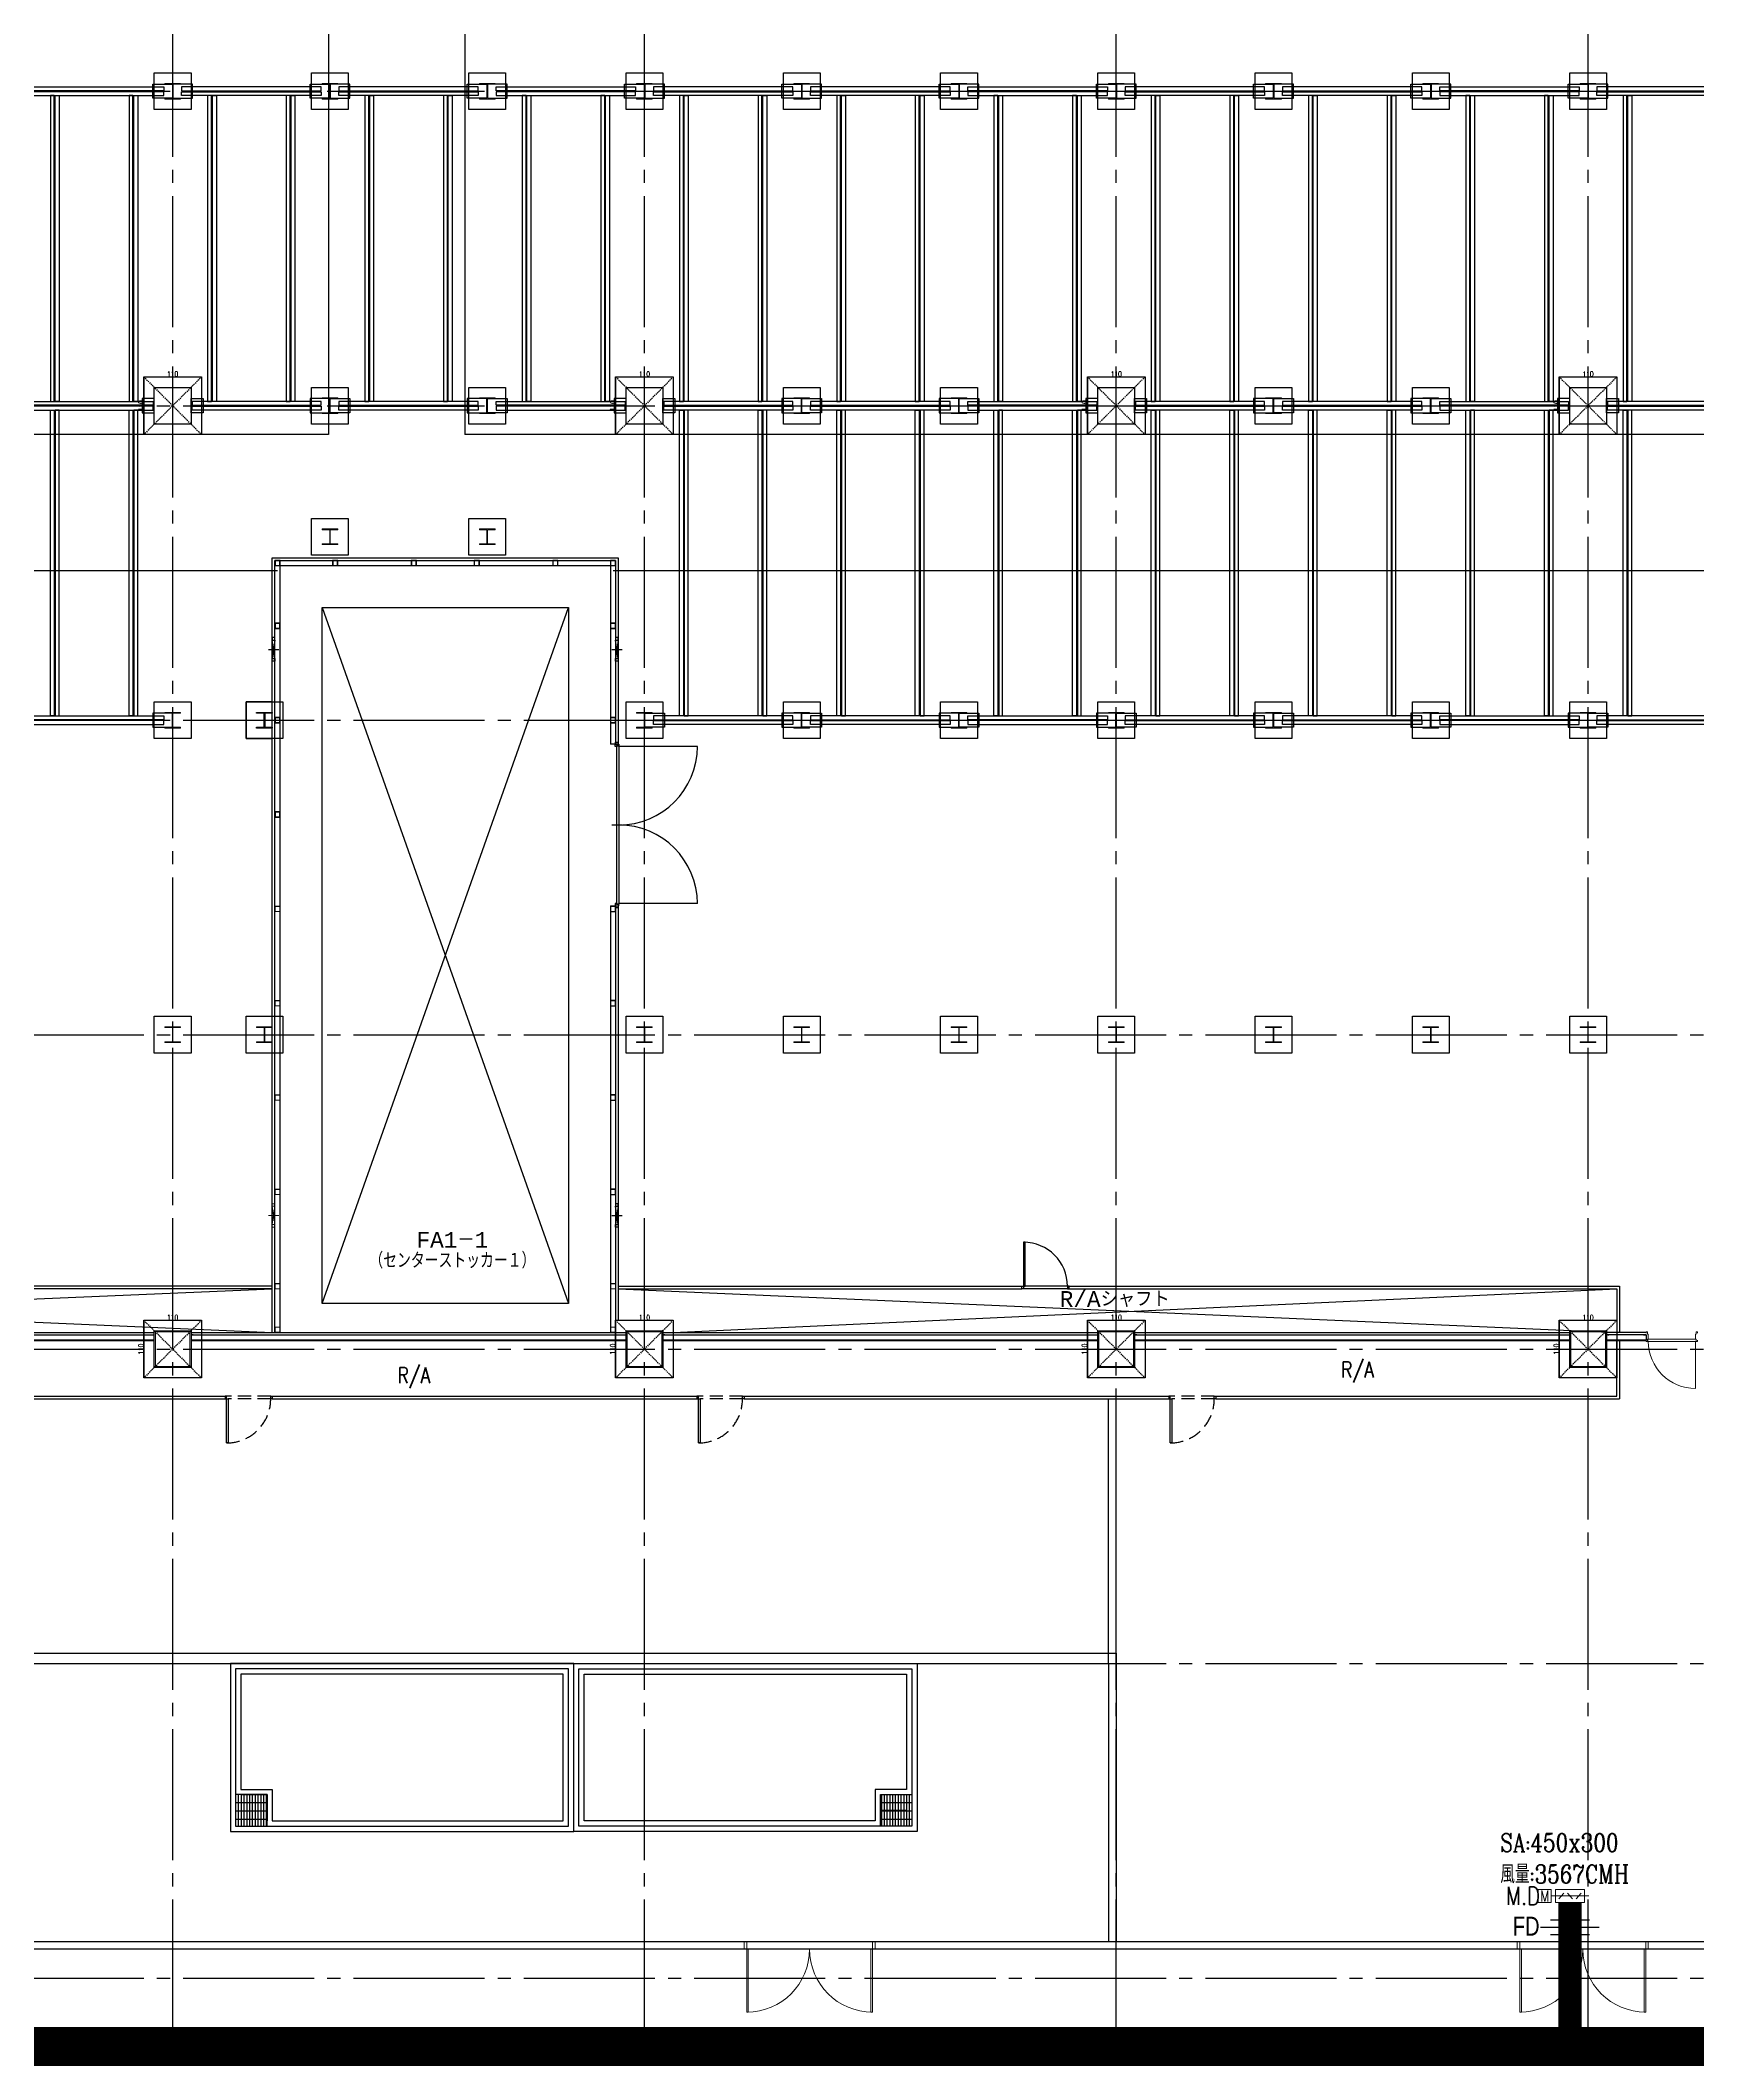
# Model space of a CAD drawing. Extents: x -18489 to 195597, y -1599 to 112111.
# Drawn here: x 13308 to 16469, y 13794 to 17647 of the extents above; entities that cross this region are included whole.
import ezdxf
from ezdxf.enums import TextEntityAlignment as Align

# ---------------------------------------------------------------- set-up
doc = ezdxf.new("R2010")
doc.units = 0
doc.header["$LTSCALE"] = 100
doc.linetypes.add('X-N-FAB-L10$0$COL-CEN-LIN', pattern=[3.25, 2.5, -0.25, 0.25, -0.25])
doc.linetypes.add('X-N-FAB-L10$0$HIDDEN', pattern=[0.375, 0.25, -0.125])
for name, color, linetype, lineweight in [('188K-SM-03-F10-MECH-EQ-Y2257103$0$0-AHU-SA', 5, 'Continuous', 0), ('188K-SM-03-F10-MECH-EQ-Y2257103$0$M-HVAC-CMDUCT', 7, 'Continuous', 0), ('X-N-FAB-L10$0$ARC', 8, 'Continuous', 0), ('X-N-FAB-L10$0$STEEL1', 8, 'Continuous', 0)]:
    doc.layers.add(name, color=color, linetype=linetype, lineweight=lineweight)
for name, color, linetype in [('188K-SM-03-F10-MECH-EQ-Y2257103$0$07.AC_2(風管)$0$AC_05_風管_TXT', 2, 'Continuous'), ('188K-SM-03-F10-MECH-EQ-Y2257103$0$07.AC_2(風管)$0$AC_05_風管_風路閥件', 7, 'Continuous'), ('188K-SM-03-F10-MECH-EQ-Y2257103$0$M-DETL-03', 3, 'Continuous'), ('188K-SM-03-F10-MECH-EQ-Y2257103$0$WALL-庫板牆', 6, 'Continuous'), ('X-N-FAB-L10$0$08', 8, 'Continuous'), ('X-N-FAB-L10$0$200K新增範圍', 8, 'Continuous'), ('X-N-FAB-L10$0$A-WALL-IN', 8, 'Continuous'), ('X-N-FAB-L10$0$BEAM', 8, 'Continuous'), ('X-N-FAB-L10$0$BLOCK', 8, 'Continuous'), ('X-N-FAB-L10$0$CCL', 8, 'X-N-FAB-L10$0$COL-CEN-LIN'), ('X-N-FAB-L10$0$COL', 8, 'Continuous'), ('X-N-FAB-L10$0$COL-S', 8, 'Continuous'), ('X-N-FAB-L10$0$DOOR', 8, 'Continuous'), ('X-N-FAB-L10$0$WALL-P', 8, 'Continuous')]:
    doc.layers.add(name, color=color, linetype=linetype)
doc.styles.add('188K-SM-03-F10-MECH-EQ-Y2257103$0$07.AC_2(風管)$0$CHINA2', font='c2.shx', dxfattribs={"width": 0.8, "bigfont": 'china2.shx'})
doc.styles.add('188K-SM-03-F10-MECH-EQ-Y2257103$0$AA-TXT', font='simplex.shx', dxfattribs={"bigfont": 'china.shx'})
doc.styles.add('188K-SM-03-F10-MECH-EQ-Y2257103$0$STDTEXT', font='complex.shx', dxfattribs={"bigfont": 'chineset.shx'})
doc.styles.add('X-N-FAB-L10$0$ATS', font='monotxt.shx', dxfattribs={"bigfont": 'BIGFONT.shx'})
doc.styles.add('X-N-FAB-L10$0$DIM', font='simplex.shx', dxfattribs={"width": 0.67, "bigfont": 'chineset.shx'})
doc.styles.add('X-N-FAB-L10$0$ROMS', font='ROMANS', dxfattribs={"bigfont": 'EXTFONT'})
doc.dimstyles.new('X-N-FAB-L10$0$JJP_005_defpoint', dxfattribs={"dimtxt": 20, "dimasz": 0.5, "dimexe": 0.5, "dimexo": 0.5, "dimgap": 0.5, "dimtad": 1, "dimdsep": 46, "dimtxsty": 'X-N-FAB-L10$0$DIM', "dimblk": 'X-N-FAB-L10$0$_None', "dimcen": 10, "dimclrd": 256, "dimclre": 256, "dimclrt": 256, "dimadec": 0, "dimazin": 0, "dimtfac": 1, "dimtix": 1, "dimtmove": 2, "dimatfit": 3, "dimldrblk": 'X-N-FAB-L10$0$_None', "dimfxl": 0.5, "dimtolj": 1, "dimtzin": 0, "dimarcsym": 0})
pattern_1 = [(270, (14944.5086, 2925), (5.333333, 6e-08), []), (7e-07, (14944.509, 2925), (-2e-07, 16), [])]

# ---------------------------------------------------------------- blocks, each defined once
blk = doc.blocks.new('188K-SM-03-F10-MECH-EQ-Y2257103$0$A$Cba7f5b46')
at = {"layer": '188K-SM-03-F10-MECH-EQ-Y2257103$0$M-HVAC-CMDUCT', "color": 3}
for p, q in [((-2.6, 0.05), (2.6, 0.05)), ((-2.6, 0.05), (-2.6, -0.85)), ((2, 0.95), (-2, 0.95)), ((-2, 0.95), (-2, -0.85)), ((-0.86, 0.45), (-1.54, -0.35)), ((0.34, -0.35), (-0.34, 0.45)), ((1.54, 0.45), (0.86, -0.35)), ((2, -0.85), (2, 0.95)), ((-2, -0.85), (2, -0.85))]:
    blk.add_line(p, q, dxfattribs=at)
blk.add_lwpolyline([(-4.4, 0.95), (-2.6, 0.95), (-2.6, -0.85), (-4.4, -0.85)], close=True, dxfattribs=at)
for points in [[(-1.2, 0.1, 1), (-1.2, 0, 1)], [(0, 0.1, 1), (0, 0, 1)], [(1.2, 0.1, 1), (1.2, 0, 1)]]:
    blk.add_lwpolyline(points, format="xyb", close=True, dxfattribs=at)
at = {"layer": '188K-SM-03-F10-MECH-EQ-Y2257103$0$M-HVAC-CMDUCT', "color": 3, "style": '188K-SM-03-F10-MECH-EQ-Y2257103$0$AA-TXT', "width": 0.8}
for s, height, p in [('M.D', 2.5, (-6.5, 0.05)), ('M', 1.5, (-3.5, 0.05))]:
    blk.add_text(s, height=height, dxfattribs=at).set_placement(p, align=Align.MIDDLE_CENTER)
blk = doc.blocks.new('188K-SM-03-F10-MECH-EQ-Y2257103$0$07.AC_2(風管)$0$AC_FD_防火風門')
at = {"color": 2}
for p, q in [((0, 75.4), (0, 18.9)), ((-18.9, 50.3), (-18.9, -50.3)), ((0, 18.9), (-18.9, 0)), ((18.9, 0), (0, 18.9)), ((18.9, 50.3), (18.9, -50.3)), ((-18.9, 0), (0, -18.9)), ((0, -18.9), (18.9, 0)), ((0, -18.9), (0, -75.4))]:
    blk.add_line(p, q, dxfattribs=at)
blk.add_solid([(0, 18.9), (-18.9, 0), (18.9, 0), (0, -18.9)], dxfattribs=at)
blk = doc.blocks.new('188K-SM-03-F10-MECH-EQ-Y2257103')
at = {"layer": '188K-SM-03-F10-MECH-EQ-Y2257103$0$0-AHU-SA'}
for points, const_width in [([(18342.7, 14999.2), (18342.7, 13716.7), (3328.2, 13716.7)], 280), ([(16225.5, 13706), (16225.5, 14094.3)], 45)]:
    blk.add_lwpolyline(points, dxfattribs=dict(at, const_width=const_width))
at = {"layer": '188K-SM-03-F10-MECH-EQ-Y2257103$0$07.AC_2(風管)$0$AC_05_風管_風路閥件', "xscale": 0.7426000859316879, "yscale": 0.7426000859316879, "zscale": 0.7426000859316879, "rotation": 90}
blk.add_blockref('188K-SM-03-F10-MECH-EQ-Y2257103$0$07.AC_2(風管)$0$AC_FD_防火風門', (16225.5, 14047.4), dxfattribs=at)
at = {"layer": '188K-SM-03-F10-MECH-EQ-Y2257103$0$WALL-庫板牆', "xscale": 13.75, "yscale": 13.75, "zscale": 13.75}
blk.add_blockref('188K-SM-03-F10-MECH-EQ-Y2257103$0$A$Cba7f5b46', (16225.5, 14106), dxfattribs=at)
at = {"layer": '188K-SM-03-F10-MECH-EQ-Y2257103$0$07.AC_2(風管)$0$AC_05_風管_TXT', "style": '188K-SM-03-F10-MECH-EQ-Y2257103$0$07.AC_2(風管)$0$CHINA2', "width": 0.8}
blk.add_text('FD', height=36, dxfattribs=at).set_placement((16116.2, 14049.1, 0), align=Align.MIDDLE_LEFT)
at = {"layer": '188K-SM-03-F10-MECH-EQ-Y2257103$0$M-DETL-03', "color": 1, "style": '188K-SM-03-F10-MECH-EQ-Y2257103$0$STDTEXT', "width": 0.8}
for s, p in [('SA:450x300', (16092.5, 14190.9)), ('風量:3567CMH', (16092.5, 14130.9))]:
    blk.add_text(s, height=35, dxfattribs=at).set_placement(p)
blk = doc.blocks.new('*D2397')
at = {"layer": 'DefPoints', "lineweight": -2, "transparency": 16777216}
blk.add_line((0, 0), (110, 0), dxfattribs=at)
at = {"layer": 'DefPoints', "color": 0, "transparency": 16777216}
for p in [(0, 0), (110, 0), (110, 0)]:
    blk.add_point(p, dxfattribs=at)
at = {"layer": 'DefPoints', "transparency": 16777216, "insert": (55, 5.5), "char_height": 10, "attachment_point": 5, "style": 'X-N-FAB-L10$0$DIM'}
blk.add_mtext('\\A1;110', dxfattribs=at)
blk = doc.blocks.new('X-N-FAB-L10$0$_None')
blk = doc.blocks.new('*D2398')
at = {"layer": 'DefPoints', "lineweight": -2, "transparency": 16777216}
blk.add_line((0, 0), (0, -110), dxfattribs=at)
at = {"layer": 'DefPoints', "color": 0, "transparency": 16777216}
for p in [(0, 0), (0, -110), (0, -110)]:
    blk.add_point(p, dxfattribs=at)
at = {"layer": 'DefPoints', "transparency": 16777216, "insert": (-5.5, -55), "char_height": 10, "attachment_point": 5, "rotation": 90, "style": 'X-N-FAB-L10$0$DIM'}
blk.add_mtext('\\A1;110', dxfattribs=at)
blk = doc.blocks.new('X-N-FAB-L10$0$A$C08dda4ec')
at = {"layer": 'X-N-FAB-L10$0$COL'}
blk.add_lwpolyline([(0, 70), (70, 70), (70, 0), (0, 0)], close=True, dxfattribs=at)
at = {"layer": 'X-N-FAB-L10$0$STEEL1'}
blk.add_lwpolyline([(20, 50), (50, 50), (50, 48.5), (35.5, 48.5), (35.5, 21.5), (50, 21.5), (50, 20), (20, 20), (20, 21.5), (34.5, 21.5), (34.5, 48.5), (20, 48.5)], close=True, dxfattribs=at)
blk = doc.blocks.new('X-N-FAB-L10$0$A$Cf42b12f3')
at = {"layer": 'X-N-FAB-L10$0$DOOR', "lineweight": 0}
for p, q in [((0, 120), (0, 135)), ((0, 135), (5, 135)), ((5, 120), (0, 120)), ((5, 135), (5, 120)), ((5, 0), (5, 120)), ((5, 120), (8, 120)), ((8, 120), (8, 0)), ((242, 120), (242, 0)), ((245, 120), (242, 120)), ((250, 135), (245, 135)), ((245, 135), (245, 120)), ((245, 0), (245, 120)), ((245, 120), (250, 120)), ((250, 120), (250, 135)), ((8, 0), (5, 0)), ((242, 0), (245, 0))]:
    blk.add_line(p, q, dxfattribs=at)
for centre, start, end in [((5, 120), 270, 0), ((245, 120), 180, 270)]:
    blk.add_arc(centre, 120, start, end, dxfattribs=at)
blk = doc.blocks.new('X-N-FAB-L10$0$A$C969652c4')
at = {"layer": 'X-N-FAB-L10$0$08'}
h = blk.add_hatch(dxfattribs=at)
h.set_pattern_fill('SBBRICKS', color=256, scale=2, angle=270)
h.set_pattern_definition(pattern_1)
h.paths.add_polyline_path([(11775, 2925), (11775, 2865), (11835, 2865), (11835, 2925)])
h = blk.add_hatch(dxfattribs=at)
h.set_pattern_fill('SBBRICKS', color=256, scale=2, angle=270)
h.set_pattern_definition(pattern_1)
h.paths.add_polyline_path([(13065, 2925), (13065, 2865), (13005, 2865), (13005, 2925)])
for p, q in [((11785, 2925), (11835, 2925)), ((11835, 2925), (11835, 2875)), ((13055, 2895), (13005, 2895))]:
    blk.add_line(p, q, dxfattribs=at)
for points in [[(12420, 2855), (12420, 3175), (11765, 3175), (11765, 2855)], [(12420, 2855), (12420, 3175), (11765, 3175), (11765, 2855)], [(12410, 2865), (12410, 3165), (11775, 3165), (11775, 2865)], [(12410, 2865), (12410, 3165), (11775, 3165), (11775, 2865)], [(12420, 2855), (12420, 3175), (13075, 3175), (13075, 2855)], [(12420, 2855), (12420, 3175), (13075, 3175), (13075, 2855)], [(12430, 2865), (12430, 3165), (13065, 3165), (13065, 2865)], [(12430, 2865), (12430, 3165), (13065, 3165), (13065, 2865)], [(11775, 2925), (11775, 2865), (11835, 2865), (11835, 2925)], [(13065, 2925), (13065, 2865), (13005, 2865), (13005, 2925)]]:
    blk.add_lwpolyline(points, close=True, dxfattribs=at)
for points in [[(11785, 2935), (11845, 2935), (11845, 2875), (12400, 2875), (12400, 3155), (11785, 3155), (11785, 2935)], [(13055, 2935), (12995, 2935), (12995, 2875), (12440, 2875), (12440, 3155), (13055, 3155), (13055, 2935)]]:
    blk.add_lwpolyline(points, dxfattribs=at)
at = {"layer": 'X-N-FAB-L10$0$A-WALL-IN'}
for points in [[(13440, 3175), (13440, 3680)], [(13455, 3175), (13455, 3680)], [(15585, 3355), (15585, 2630), (7155, 2630)], [(7155, 2645), (15570, 2645), (15570, 3355)], [(7155, 3195), (13455, 3195), (13455, 2645)], [(7155, 3175), (13440, 3175), (13440, 2645)]]:
    blk.add_lwpolyline(points, dxfattribs=at)
at = {"layer": 'X-N-FAB-L10$0$200K新增範圍'}
for p in [(12745, 2510.1), (14220, 2510)]:
    blk.add_blockref('X-N-FAB-L10$0$A$Cf42b12f3', p, dxfattribs=at)
blk = doc.blocks.new('X-N-FAB-L10$0$A$C377d6a83')
at = {"layer": 'X-N-FAB-L10$0$DOOR', "linetype": 'Continuous'}
for points in [[(87, 5), (84, 5), (84, 88.9), (87, 88.9)], [(0, 5), (3, 5), (3, 0), (0, 0)], [(87, 0), (90, 0), (90, 5), (87, 5)]]:
    blk.add_lwpolyline(points, close=True, dxfattribs=at)
at = {"layer": 'X-N-FAB-L10$0$DOOR', "linetype": 'X-N-FAB-L10$0$HIDDEN'}
for points in [[(3, 5), (84, 5)], [(3, 0), (87, 0)]]:
    blk.add_lwpolyline(points, dxfattribs=at)
blk.add_arc((87, 5), 84, 90, 180, dxfattribs=at)
blk = doc.blocks.new('X-N-FAB-L10$0$A$C4634a148')
at = {"layer": 'X-N-FAB-L10$0$08'}
for points in [[(11116.5, 5421.8), (11382.5, 5421.8), (11382.5, 5414.3), (11116.5, 5414.3)], [(11116.5, 5405.2), (11382.5, 5405.2), (11382.5, 5412.7), (11116.5, 5412.7)], [(11166.2, 5405.2), (11166.2, 4821.8), (11173.7, 4821.8), (11173.7, 5405.2)], [(11182.8, 5405.2), (11182.8, 4821.8), (11175.3, 4821.8), (11175.3, 5405.2)], [(11316.2, 5405.2), (11316.2, 4821.8), (11323.7, 4821.8), (11323.7, 5405.2)], [(11332.8, 5405.2), (11332.8, 4821.8), (11325.3, 4821.8), (11325.3, 5405.2)], [(11399, 5400), (11361.5, 5400), (11361.5, 5427), (11399, 5427)], [(11400, 5400), (11437.5, 5400), (11437.5, 5427), (11400, 5427)], [(11682.5, 5421.8), (11416.5, 5421.8), (11416.5, 5414.3), (11682.5, 5414.3)], [(11682.5, 5405.2), (11416.5, 5405.2), (11416.5, 5412.7), (11682.5, 5412.7)], [(11466.2, 5405.2), (11466.2, 4821.8), (11473.7, 4821.8), (11473.7, 5405.2)], [(11482.8, 5405.2), (11482.8, 4821.8), (11475.3, 4821.8), (11475.3, 5405.2)], [(11616.2, 5405.2), (11616.2, 4821.8), (11623.7, 4821.8), (11623.7, 5405.2)], [(11632.8, 5405.2), (11632.8, 4821.8), (11625.3, 4821.8), (11625.3, 5405.2)], [(11699, 5400), (11661.5, 5400), (11661.5, 5427), (11699, 5427)], [(11700, 5400), (11737.5, 5400), (11737.5, 5427), (11700, 5427)], [(11982.5, 5421.8), (11716.5, 5421.8), (11716.5, 5414.3), (11982.5, 5414.3)], [(11982.5, 5405.2), (11716.5, 5405.2), (11716.5, 5412.7), (11982.5, 5412.7)], [(11766.2, 5405.2), (11766.2, 4821.8), (11773.7, 4821.8), (11773.7, 5405.2)], [(11782.8, 5405.2), (11782.8, 4821.8), (11775.3, 4821.8), (11775.3, 5405.2)], [(11916.2, 5405.2), (11916.2, 4821.8), (11923.7, 4821.8), (11923.7, 5405.2)], [(11932.8, 5405.2), (11932.8, 4821.8), (11925.3, 4821.8), (11925.3, 5405.2)], [(11999, 5400), (11961.5, 5400), (11961.5, 5427), (11999, 5427)], [(12000, 5400), (12037.5, 5400), (12037.5, 5427), (12000, 5427)], [(12016.5, 5421.8), (12282.5, 5421.8), (12282.5, 5414.3), (12016.5, 5414.3)], [(12016.5, 5405.2), (12282.5, 5405.2), (12282.5, 5412.7), (12016.5, 5412.7)], [(12066.2, 5405.2), (12066.2, 4821.8), (12073.7, 4821.8), (12073.7, 5405.2)], [(12082.8, 5405.2), (12082.8, 4821.8), (12075.3, 4821.8), (12075.3, 5405.2)], [(12216.2, 5405.2), (12216.2, 4821.8), (12223.7, 4821.8), (12223.7, 5405.2)], [(12232.8, 5405.2), (12232.8, 4821.8), (12225.3, 4821.8), (12225.3, 5405.2)], [(12299, 5400), (12261.5, 5400), (12261.5, 5427), (12299, 5427)], [(12300, 5400), (12337.5, 5400), (12337.5, 5427), (12300, 5427)], [(12582.5, 5421.8), (12316.5, 5421.8), (12316.5, 5414.3), (12582.5, 5414.3)], [(12582.5, 5405.2), (12316.5, 5405.2), (12316.5, 5412.7), (12582.5, 5412.7)], [(12366.2, 5405.2), (12366.2, 4821.8), (12373.7, 4821.8), (12373.7, 5405.2)], [(12382.8, 5405.2), (12382.8, 4821.8), (12375.3, 4821.8), (12375.3, 5405.2)], [(12516.2, 5405.2), (12516.2, 4821.8), (12523.7, 4821.8), (12523.7, 5405.2)], [(12532.8, 5405.2), (12532.8, 4821.8), (12525.3, 4821.8), (12525.3, 5405.2)], [(12599, 5400), (12561.5, 5400), (12561.5, 5427), (12599, 5427)], [(12600, 5400), (12637.5, 5400), (12637.5, 5427), (12600, 5427)], [(12882.5, 5421.8), (12616.5, 5421.8), (12616.5, 5414.3), (12882.5, 5414.3)], [(12882.5, 5405.2), (12616.5, 5405.2), (12616.5, 5412.7), (12882.5, 5412.7)], [(12666.2, 5405.2), (12666.2, 4821.8), (12673.7, 4821.8), (12673.7, 5405.2)], [(12682.8, 5405.2), (12682.8, 4821.8), (12675.3, 4821.8), (12675.3, 5405.2)], [(12816.2, 5405.2), (12816.2, 4821.8), (12823.7, 4821.8), (12823.7, 5405.2)], [(12832.8, 5405.2), (12832.8, 4821.8), (12825.3, 4821.8), (12825.3, 5405.2)], [(12899, 5400), (12861.5, 5400), (12861.5, 5427), (12899, 5427)], [(12900, 5400), (12937.5, 5400), (12937.5, 5427), (12900, 5427)], [(12916.5, 5421.8), (13182.5, 5421.8), (13182.5, 5414.3), (12916.5, 5414.3)], [(12916.5, 5405.2), (13182.5, 5405.2), (13182.5, 5412.7), (12916.5, 5412.7)], [(12966.2, 5405.2), (12966.2, 4821.8), (12973.7, 4821.8), (12973.7, 5405.2)], [(12982.8, 5405.2), (12982.8, 4821.8), (12975.3, 4821.8), (12975.3, 5405.2)], [(13116.2, 5405.2), (13116.2, 4821.8), (13123.7, 4821.8), (13123.7, 5405.2)], [(13132.8, 5405.2), (13132.8, 4821.8), (13125.3, 4821.8), (13125.3, 5405.2)], [(13199, 5400), (13161.5, 5400), (13161.5, 5427), (13199, 5427)], [(13200, 5400), (13237.5, 5400), (13237.5, 5427), (13200, 5427)], [(13482.5, 5421.8), (13216.5, 5421.8), (13216.5, 5414.3), (13482.5, 5414.3)], [(13482.5, 5405.2), (13216.5, 5405.2), (13216.5, 5412.7), (13482.5, 5412.7)], [(13266.2, 5405.2), (13266.2, 4821.8), (13273.7, 4821.8), (13273.7, 5405.2)], [(13282.8, 5405.2), (13282.8, 4821.8), (13275.3, 4821.8), (13275.3, 5405.2)], [(13416.2, 5405.2), (13416.2, 4821.8), (13423.7, 4821.8), (13423.7, 5405.2)], [(13432.8, 5405.2), (13432.8, 4821.8), (13425.3, 4821.8), (13425.3, 5405.2)], [(13499, 5400), (13461.5, 5400), (13461.5, 5427), (13499, 5427)], [(13500, 5400), (13537.5, 5400), (13537.5, 5427), (13500, 5427)], [(13782.5, 5421.8), (13516.5, 5421.8), (13516.5, 5414.3), (13782.5, 5414.3)], [(13782.5, 5405.2), (13516.5, 5405.2), (13516.5, 5412.7), (13782.5, 5412.7)], [(13566.2, 5405.2), (13566.2, 4821.8), (13573.7, 4821.8), (13573.7, 5405.2)], [(13582.8, 5405.2), (13582.8, 4821.8), (13575.3, 4821.8), (13575.3, 5405.2)], [(13716.2, 5405.2), (13716.2, 4821.8), (13723.7, 4821.8), (13723.7, 5405.2)], [(13732.8, 5405.2), (13732.8, 4821.8), (13725.3, 4821.8), (13725.3, 5405.2)], [(13799, 5400), (13761.5, 5400), (13761.5, 5427), (13799, 5427)], [(13800, 5400), (13837.5, 5400), (13837.5, 5427), (13800, 5427)], [(13816.5, 5421.8), (14082.5, 5421.8), (14082.5, 5414.3), (13816.5, 5414.3)], [(13816.5, 5405.2), (14082.5, 5405.2), (14082.5, 5412.7), (13816.5, 5412.7)], [(13866.2, 5405.2), (13866.2, 4821.8), (13873.7, 4821.8), (13873.7, 5405.2)], [(13882.8, 5405.2), (13882.8, 4821.8), (13875.3, 4821.8), (13875.3, 5405.2)], [(14016.2, 5405.2), (14016.2, 4821.8), (14023.7, 4821.8), (14023.7, 5405.2)], [(14032.8, 5405.2), (14032.8, 4821.8), (14025.3, 4821.8), (14025.3, 5405.2)], [(14099, 5400), (14061.5, 5400), (14061.5, 5427), (14099, 5427)], [(14100, 5400), (14137.5, 5400), (14137.5, 5427), (14100, 5427)], [(14382.5, 5421.8), (14116.5, 5421.8), (14116.5, 5414.3), (14382.5, 5414.3)], [(14382.5, 5405.2), (14116.5, 5405.2), (14116.5, 5412.7), (14382.5, 5412.7)], [(14166.2, 5405.2), (14166.2, 4821.8), (14173.7, 4821.8), (14173.7, 5405.2)], [(14182.8, 5405.2), (14182.8, 4821.8), (14175.3, 4821.8), (14175.3, 5405.2)], [(11116.5, 4821.8), (11362.5, 4821.8), (11362.5, 4814.3), (11116.5, 4814.3)], [(11364.5, 4827), (11341.5, 4827), (11341.5, 4800), (11364.5, 4800)], [(11434.5, 4827), (11457.5, 4827), (11457.5, 4800), (11434.5, 4800)], [(11682.5, 4821.8), (11436.5, 4821.8), (11436.5, 4814.3), (11682.5, 4814.3)], [(11699, 4827), (11661.5, 4827), (11661.5, 4800), (11699, 4800)], [(11700, 4827), (11737.5, 4827), (11737.5, 4800), (11700, 4800)], [(11982.5, 4821.8), (11716.5, 4821.8), (11716.5, 4814.3), (11982.5, 4814.3)], [(11999, 4827), (11961.5, 4827), (11961.5, 4800), (11999, 4800)], [(12000, 4827), (12037.5, 4827), (12037.5, 4800), (12000, 4800)], [(12016.5, 4821.8), (12262.5, 4821.8), (12262.5, 4814.3), (12016.5, 4814.3)], [(12264.5, 4827), (12241.5, 4827), (12241.5, 4800), (12264.5, 4800)], [(12334.5, 4827), (12357.5, 4827), (12357.5, 4800), (12334.5, 4800)], [(12582.5, 4821.8), (12336.5, 4821.8), (12336.5, 4814.3), (12582.5, 4814.3)], [(12599, 4827), (12561.5, 4827), (12561.5, 4800), (12599, 4800)], [(12600, 4827), (12637.5, 4827), (12637.5, 4800), (12600, 4800)], [(12882.5, 4821.8), (12616.5, 4821.8), (12616.5, 4814.3), (12882.5, 4814.3)], [(12899, 4827), (12861.5, 4827), (12861.5, 4800), (12899, 4800)], [(12900, 4827), (12937.5, 4827), (12937.5, 4800), (12900, 4800)], [(12916.5, 4821.8), (13162.5, 4821.8), (13162.5, 4814.3), (12916.5, 4814.3)], [(13164.5, 4827), (13141.5, 4827), (13141.5, 4800), (13164.5, 4800)], [(13234.5, 4827), (13257.5, 4827), (13257.5, 4800), (13234.5, 4800)], [(13482.5, 4821.8), (13236.5, 4821.8), (13236.5, 4814.3), (13482.5, 4814.3)], [(13499, 4827), (13461.5, 4827), (13461.5, 4800), (13499, 4800)], [(13500, 4827), (13537.5, 4827), (13537.5, 4800), (13500, 4800)], [(13782.5, 4821.8), (13516.5, 4821.8), (13516.5, 4814.3), (13782.5, 4814.3)], [(13799, 4827), (13761.5, 4827), (13761.5, 4800), (13799, 4800)], [(13800, 4827), (13837.5, 4827), (13837.5, 4800), (13800, 4800)], [(13816.5, 4821.8), (14062.5, 4821.8), (14062.5, 4814.3), (13816.5, 4814.3)], [(14064.5, 4827), (14041.5, 4827), (14041.5, 4800), (14064.5, 4800)], [(14134.5, 4827), (14157.5, 4827), (14157.5, 4800), (14134.5, 4800)], [(14382.5, 4821.8), (14136.5, 4821.8), (14136.5, 4814.3), (14382.5, 4814.3)], [(11116.5, 4805.2), (11362.5, 4805.2), (11362.5, 4812.7), (11116.5, 4812.7)], [(11166.2, 4221.8), (11166.2, 4805.2), (11173.7, 4805.2), (11173.7, 4221.8)], [(11182.8, 4221.8), (11182.8, 4805.2), (11175.3, 4805.2), (11175.3, 4221.8)], [(11316.2, 4221.8), (11316.2, 4805.2), (11323.7, 4805.2), (11323.7, 4221.8)], [(11332.8, 4221.8), (11332.8, 4805.2), (11325.3, 4805.2), (11325.3, 4221.8)], [(11682.5, 4805.2), (11436.5, 4805.2), (11436.5, 4812.7), (11682.5, 4812.7)], [(11982.5, 4805.2), (11716.5, 4805.2), (11716.5, 4812.7), (11982.5, 4812.7)], [(12016.5, 4805.2), (12262.5, 4805.2), (12262.5, 4812.7), (12016.5, 4812.7)], [(12582.5, 4805.2), (12336.5, 4805.2), (12336.5, 4812.7), (12582.5, 4812.7)], [(12366.2, 4221.8), (12366.2, 4805.2), (12373.7, 4805.2), (12373.7, 4221.8)], [(12382.8, 4221.8), (12382.8, 4805.2), (12375.3, 4805.2), (12375.3, 4221.8)], [(12516.2, 4221.8), (12516.2, 4805.2), (12523.7, 4805.2), (12523.7, 4221.8)], [(12532.8, 4221.8), (12532.8, 4805.2), (12525.3, 4805.2), (12525.3, 4221.8)], [(12882.5, 4805.2), (12616.5, 4805.2), (12616.5, 4812.7), (12882.5, 4812.7)], [(12666.2, 4221.8), (12666.2, 4805.2), (12673.7, 4805.2), (12673.7, 4221.8)], [(12682.8, 4221.8), (12682.8, 4805.2), (12675.3, 4805.2), (12675.3, 4221.8)], [(12816.2, 4221.8), (12816.2, 4805.2), (12823.7, 4805.2), (12823.7, 4221.8)], [(12832.8, 4221.8), (12832.8, 4805.2), (12825.3, 4805.2), (12825.3, 4221.8)], [(12916.5, 4805.2), (13162.5, 4805.2), (13162.5, 4812.7), (12916.5, 4812.7)], [(12966.2, 4221.8), (12966.2, 4805.2), (12973.7, 4805.2), (12973.7, 4221.8)], [(12982.8, 4221.8), (12982.8, 4805.2), (12975.3, 4805.2), (12975.3, 4221.8)], [(13116.2, 4221.8), (13116.2, 4805.2), (13123.7, 4805.2), (13123.7, 4221.8)], [(13132.8, 4221.8), (13132.8, 4805.2), (13125.3, 4805.2), (13125.3, 4221.8)], [(13482.5, 4805.2), (13236.5, 4805.2), (13236.5, 4812.7), (13482.5, 4812.7)], [(13266.2, 4221.8), (13266.2, 4805.2), (13273.7, 4805.2), (13273.7, 4221.8)], [(13282.8, 4221.8), (13282.8, 4805.2), (13275.3, 4805.2), (13275.3, 4221.8)], [(13416.2, 4221.8), (13416.2, 4805.2), (13423.7, 4805.2), (13423.7, 4221.8)], [(13432.8, 4221.8), (13432.8, 4805.2), (13425.3, 4805.2), (13425.3, 4221.8)], [(13782.5, 4805.2), (13516.5, 4805.2), (13516.5, 4812.7), (13782.5, 4812.7)], [(13566.2, 4221.8), (13566.2, 4805.2), (13573.7, 4805.2), (13573.7, 4221.8)], [(13582.8, 4221.8), (13582.8, 4805.2), (13575.3, 4805.2), (13575.3, 4221.8)], [(13716.2, 4221.8), (13716.2, 4805.2), (13723.7, 4805.2), (13723.7, 4221.8)], [(13732.8, 4221.8), (13732.8, 4805.2), (13725.3, 4805.2), (13725.3, 4221.8)], [(13816.5, 4805.2), (14062.5, 4805.2), (14062.5, 4812.7), (13816.5, 4812.7)], [(13866.2, 4221.8), (13866.2, 4805.2), (13873.7, 4805.2), (13873.7, 4221.8)], [(13882.8, 4221.8), (13882.8, 4805.2), (13875.3, 4805.2), (13875.3, 4221.8)], [(14016.2, 4221.8), (14016.2, 4805.2), (14023.7, 4805.2), (14023.7, 4221.8)], [(14032.8, 4221.8), (14032.8, 4805.2), (14025.3, 4805.2), (14025.3, 4221.8)], [(14382.5, 4805.2), (14136.5, 4805.2), (14136.5, 4812.7), (14382.5, 4812.7)], [(14166.2, 4221.8), (14166.2, 4805.2), (14173.7, 4805.2), (14173.7, 4221.8)], [(14182.8, 4221.8), (14182.8, 4805.2), (14175.3, 4805.2), (14175.3, 4221.8)], [(11116.5, 4221.8), (11382.5, 4221.8), (11382.5, 4214.3), (11116.5, 4214.3)], [(11116.5, 4205.2), (11382.5, 4205.2), (11382.5, 4212.7), (11116.5, 4212.7)], [(11399, 4227), (11361.5, 4227), (11361.5, 4200), (11399, 4200)], [(12300, 4227), (12337.5, 4227), (12337.5, 4200), (12300, 4200)], [(12582.5, 4221.8), (12316.5, 4221.8), (12316.5, 4214.3), (12582.5, 4214.3)], [(12582.5, 4205.2), (12316.5, 4205.2), (12316.5, 4212.7), (12582.5, 4212.7)], [(12599, 4227), (12561.5, 4227), (12561.5, 4200), (12599, 4200)], [(12600, 4227), (12637.5, 4227), (12637.5, 4200), (12600, 4200)], [(12882.5, 4221.8), (12616.5, 4221.8), (12616.5, 4214.3), (12882.5, 4214.3)], [(12882.5, 4205.2), (12616.5, 4205.2), (12616.5, 4212.7), (12882.5, 4212.7)], [(12899, 4227), (12861.5, 4227), (12861.5, 4200), (12899, 4200)], [(12900, 4227), (12937.5, 4227), (12937.5, 4200), (12900, 4200)], [(12916.5, 4221.8), (13182.5, 4221.8), (13182.5, 4214.3), (12916.5, 4214.3)], [(12916.5, 4205.2), (13182.5, 4205.2), (13182.5, 4212.7), (12916.5, 4212.7)], [(13199, 4227), (13161.5, 4227), (13161.5, 4200), (13199, 4200)], [(13200, 4227), (13237.5, 4227), (13237.5, 4200), (13200, 4200)], [(13482.5, 4221.8), (13216.5, 4221.8), (13216.5, 4214.3), (13482.5, 4214.3)], [(13482.5, 4205.2), (13216.5, 4205.2), (13216.5, 4212.7), (13482.5, 4212.7)], [(13499, 4227), (13461.5, 4227), (13461.5, 4200), (13499, 4200)], [(13500, 4227), (13537.5, 4227), (13537.5, 4200), (13500, 4200)], [(13782.5, 4221.8), (13516.5, 4221.8), (13516.5, 4214.3), (13782.5, 4214.3)], [(13782.5, 4205.2), (13516.5, 4205.2), (13516.5, 4212.7), (13782.5, 4212.7)], [(13799, 4227), (13761.5, 4227), (13761.5, 4200), (13799, 4200)], [(13800, 4227), (13837.5, 4227), (13837.5, 4200), (13800, 4200)], [(13816.5, 4221.8), (14082.5, 4221.8), (14082.5, 4214.3), (13816.5, 4214.3)], [(13816.5, 4205.2), (14082.5, 4205.2), (14082.5, 4212.7), (13816.5, 4212.7)], [(14099, 4227), (14061.5, 4227), (14061.5, 4200), (14099, 4200)], [(14100, 4227), (14137.5, 4227), (14137.5, 4200), (14100, 4200)], [(14382.5, 4221.8), (14116.5, 4221.8), (14116.5, 4214.3), (14382.5, 4214.3)], [(14382.5, 4205.2), (14116.5, 4205.2), (14116.5, 4212.7), (14382.5, 4212.7)]]:
    blk.add_lwpolyline(points, close=True, dxfattribs=at)
blk = doc.blocks.new('*U2396')
at = {"layer": 'DefPoints', "linetype": 'X-N-FAB-L10$0$HIDDEN', "ltscale": 0.1}
for p, q in [((110, 0), (0, -110)), ((0, 0), (110, -110))]:
    blk.add_line(p, q, dxfattribs=at)
at = {"layer": 'X-N-FAB-L10$0$COL', "ltscale": 0.1}
blk.add_lwpolyline([(0, 0), (110, 0), (110, -110), (0, -110)], close=True, dxfattribs=at)
at = {"layer": 'DefPoints'}
dim = blk.add_linear_dim(base=(0, -110), p1=(0, 0), p2=(0, -110), angle=90, dimstyle='X-N-FAB-L10$0$JJP_005_defpoint', override={"dimtxt": 10}, dxfattribs=at)
dim.commit()
dim.dimension.update_dxf_attribs({"geometry": '*D2398', "text_midpoint": (-5.5, -55)})
dim = blk.add_linear_dim(base=(110, 0), p1=(0, 0), p2=(110, 0), dimstyle='X-N-FAB-L10$0$JJP_005_defpoint', override={"dimtxt": 10}, dxfattribs=at)
dim.commit()
dim.dimension.update_dxf_attribs({"geometry": '*D2397', "text_midpoint": (55, 5.5)})
blk = doc.blocks.new('X-N-FAB-L10$0$A$C467ba2ca')
at = {"layer": 'X-N-FAB-L10$0$CCL'}
for p, q in [((-13450, 0), (-13450, 9160)), ((-12550, 0), (-12550, 9160)), ((-11650, 0), (-11650, 9160)), ((-10750, 0), (-10750, 9160)), ((-27730, 6950), (360, 6950)), ((-27730, 6350), (360, 6350)), ((-27730, 5750), (360, 5750)), ((-27730, 5150), (360, 5150)), ((-27730, 4550), (360, 4550)), ((-27730, 3950), (360, 3950)), ((-27730, 3350), (360, 3350))]:
    blk.add_line(p, q, dxfattribs=at)
at = {"layer": 'X-N-FAB-L10$0$COL-S'}
for points in [[(-13485, 6385), (-13415, 6385), (-13415, 6315), (-13485, 6315)], [(-12585, 6385), (-12515, 6385), (-12515, 6315), (-12585, 6315)], [(-11685, 6385), (-11615, 6385), (-11615, 6315), (-11685, 6315)], [(-10785, 6385), (-10715, 6385), (-10715, 6315), (-10785, 6315)], [(-13485, 4585), (-13415, 4585), (-13415, 4515), (-13485, 4515)], [(-12585, 4585), (-12515, 4585), (-12515, 4515), (-12585, 4515)], [(-11685, 4585), (-11615, 4585), (-11615, 4515), (-11685, 4515)], [(-10785, 4585), (-10715, 4585), (-10715, 4515), (-10785, 4515)]]:
    blk.add_lwpolyline(points, close=True, dxfattribs=at)
at = {"layer": 'X-N-FAB-L10$0$BEAM'}
for p in [(-13505, 6405), (-12605, 6405), (-11705, 6405), (-10805, 6405), (-13505, 4605), (-12605, 4605), (-11705, 4605), (-10805, 4605)]:
    blk.add_blockref('*U2396', p, dxfattribs=at)
at = {"layer": 'X-N-FAB-L10$0$COL'}
for p in [(-13485, 6915), (-13185, 6915), (-12885, 6915), (-12585, 6915), (-12285, 6915), (-11985, 6915), (-11685, 6915), (-11385, 6915), (-11085, 6915), (-10785, 6915), (-13185, 6315), (-12885, 6315), (-12285, 6315), (-11985, 6315), (-11385, 6315), (-11085, 6315), (-13185, 6065), (-12885, 6065), (-13485, 5715), (-13310, 5715), (-12585, 5715), (-12285, 5715), (-11985, 5715), (-11685, 5715), (-11385, 5715), (-11085, 5715), (-10785, 5715), (-13485, 5115), (-13310, 5115), (-12585, 5115), (-12285, 5115), (-11985, 5115), (-11685, 5115), (-11385, 5115), (-11085, 5115), (-10785, 5115)]:
    blk.add_blockref('X-N-FAB-L10$0$A$C08dda4ec', p, dxfattribs=at)
blk = doc.blocks.new('X-N-FAB-L10')
at = {"layer": 'X-N-FAB-L10$0$08'}
for p, q in [((13857.5, 18630), (13857.5, 16895)), ((14117.5, 18630), (14117.5, 16895)), ((13857.5, 16895), (11760, 16895)), ((16845, 16895), (14117.5, 16895)), ((13760, 16635), (11760, 16635)), ((16845, 16635), (14400, 16635)), ((13845, 16565), (14315, 15237)), ((13845, 15237), (14315, 16565)), ((13742.5, 16485), (13762.5, 16485)), ((14397.5, 16485), (14417.5, 16485)), ((14561, 16300), (14411, 16300)), ((14417.5, 16150), (14397.5, 16150)), ((14561, 16000), (14411, 16000)), ((14397.5, 15405), (14417.5, 15405)), ((11805, 15265), (13750, 15182)), ((11815, 15182), (13750, 15265)), ((13750, 15270), (12840, 15270)), ((13750, 15265), (12840, 15265)), ((14410, 15270), (15180, 15270)), ((14410, 15265), (16315, 15182)), ((14410, 15265), (15180, 15265)), ((14515, 15182), (16315, 15265)), ((15270, 15270), (16320, 15270)), ((15270, 15265), (16315, 15265)), ((16315, 15265), (16315, 15182)), ((16320, 15270), (16320, 15182))]:
    blk.add_line(p, q, dxfattribs=at)
at = {"layer": 'X-N-FAB-L10$0$08', "flags": 128}
for points in [[(13750, 15182), (13750, 16660), (14410, 16660), (14410, 16304.1)], [(13750, 16385), (13750, 16660), (13825, 16660)], [(13755, 15182), (13755, 16655), (13755, 16655), (14405, 16655), (14405, 16304.1)], [(13765, 15182), (13765, 16645), (14395, 16645), (14395, 16304.1)], [(13895, 16660), (14125, 16660)], [(14195, 16660), (14410, 16660), (14410, 16304.1), (14395, 16304.1)], [(13750, 15785), (13750, 16315)], [(14395, 15995.9), (14395, 15182)], [(14395, 15995.9), (14410, 15995.9), (14410, 15270)], [(14405, 15995.9), (14405, 15205)], [(14410, 15995.9), (14410, 15205)], [(13750, 15270), (13750, 15715)]]:
    blk.add_lwpolyline(points, dxfattribs=at)
at = {"layer": 'X-N-FAB-L10$0$08'}
for points in [[(13755, 16655), (13755, 16645), (13765, 16645), (13765, 16655)], [(13755.32, 16654.68), (13755.32, 16645.32), (13764.68, 16645.32), (13764.68, 16654.68)], [(13865, 16655), (13865, 16645), (13875, 16645), (13875, 16655)], [(13865.32, 16654.68), (13865.32, 16645.32), (13874.68, 16645.32), (13874.68, 16654.68)], [(14015, 16655), (14015, 16645), (14025, 16645), (14025, 16655)], [(14015.32, 16654.68), (14015.32, 16645.32), (14024.68, 16645.32), (14024.68, 16654.68)], [(14135, 16655), (14135, 16645), (14145, 16645), (14145, 16655)], [(14135.32, 16654.68), (14135.32, 16645.32), (14144.68, 16645.32), (14144.68, 16654.68)], [(14285, 16655), (14285, 16645), (14295, 16645), (14295, 16655)], [(14285.32, 16654.68), (14285.32, 16645.32), (14294.68, 16645.32), (14294.68, 16654.68)], [(14395, 16655), (14395, 16645), (14405, 16645), (14405, 16655)], [(14395.32, 16654.68), (14395.32, 16645.32), (14404.68, 16645.32), (14404.68, 16654.68)], [(13755, 16535), (13755, 16525), (13765, 16525), (13765, 16535)], [(13755.32, 16534.68), (13755.32, 16525.32), (13764.68, 16525.32), (13764.68, 16534.68)], [(14395, 16535), (14395, 16525), (14405, 16525), (14405, 16535)], [(14395.32, 16534.68), (14395.32, 16525.32), (14404.68, 16525.32), (14404.68, 16534.68)], [(13750, 16502.5), (13755, 16502.5), (13755, 16507.5), (13750, 16507.5)], [(14405, 16502.5), (14410, 16502.5), (14410, 16507.5), (14405, 16507.5)], [(13750, 16467.5), (13755, 16467.5), (13755, 16462.5), (13750, 16462.5)], [(14405, 16467.5), (14410, 16467.5), (14410, 16462.5), (14405, 16462.5)], [(13720, 16365), (13750, 16365), (13750, 16363.5), (13735.5, 16363.5), (13735.5, 16336.5), (13750, 16336.5), (13750, 16335), (13720, 16335), (13720, 16336.5), (13734.5, 16336.5), (13734.5, 16363.5), (13720, 16363.5)], [(13755, 16355), (13755, 16345), (13765, 16345), (13765, 16355)], [(13755.32, 16354.68), (13755.32, 16345.32), (13764.68, 16345.32), (13764.68, 16354.68)], [(14395, 16355), (14395, 16345), (14405, 16345), (14405, 16355)], [(14395.32, 16354.68), (14395.32, 16345.32), (14404.68, 16345.32), (14404.68, 16354.68)], [(14406.5, 16300), (14404, 16300), (14404, 16304.1), (14411, 16304.1), (14411, 16301.6), (14406.5, 16301.6)], [(14410, 16304.1), (14405, 16304.1), (14405, 16308.1), (14410, 16308.1)], [(14411, 16301.1), (14411, 15998.9), (14407, 15998.9), (14407, 16301.1)], [(13755, 16175), (13755, 16165), (13765, 16165), (13765, 16175)], [(13755.32, 16174.68), (13755.32, 16165.32), (13764.68, 16165.32), (13764.68, 16174.68)], [(14395, 15995), (14395, 15985), (14405, 15985), (14405, 15995)], [(14395.32, 15994.68), (14395.32, 15985.32), (14404.68, 15985.32), (14404.68, 15994.68)], [(14406.5, 16000), (14404, 16000), (14404, 15995.9), (14411, 15995.9), (14411, 15998.4), (14406.5, 15998.4)], [(14410, 15991.9), (14405, 15991.9), (14405, 15995.9), (14410, 15995.9)], [(14395, 15815), (14395, 15805), (14405, 15805), (14405, 15815)], [(14395.32, 15814.68), (14395.32, 15805.32), (14404.68, 15805.32), (14404.68, 15814.68)], [(14395, 15635), (14395, 15625), (14405, 15625), (14405, 15635)], [(14395.32, 15634.68), (14395.32, 15625.32), (14404.68, 15625.32), (14404.68, 15634.68)], [(14395, 15455), (14395, 15445), (14405, 15445), (14405, 15455)], [(14395.32, 15454.68), (14395.32, 15445.32), (14404.68, 15445.32), (14404.68, 15454.68)], [(14405, 15422.5), (14410, 15422.5), (14410, 15427.5), (14405, 15427.5)], [(14405, 15387.5), (14410, 15387.5), (14410, 15382.5), (14405, 15382.5)], [(15183, 15270), (15186, 15270), (15186, 15353.946), (15183, 15353.946)], [(15183, 15265), (15180, 15265), (15180, 15270), (15183, 15270)], [(15270, 15270), (15267, 15270), (15267, 15265), (15270, 15265)]]:
    blk.add_lwpolyline(points, close=True, dxfattribs=at)
at = {"layer": 'X-N-FAB-L10$0$08', "flags": 128}
blk.add_lwpolyline([(13845, 15237), (13845, 16565), (14315, 16565), (14315, 15237)], close=True, dxfattribs=at)
at = {"layer": 'X-N-FAB-L10$0$08'}
for points in [[(13750, 16502.5), (13755, 16502.5), (13750, 16467.5), (13755, 16467.5), (13750, 16502.5)], [(14405, 16502.5), (14410, 16502.5), (14405, 16467.5), (14410, 16467.5), (14405, 16502.5)], [(13750, 16385), (13700, 16385), (13700, 16315), (13750, 16315)], [(14405, 15422.5), (14410, 15422.5), (14405, 15387.5), (14410, 15387.5), (14405, 15422.5)], [(15267, 15265), (15183, 15265)], [(15267, 15270), (15186, 15270)]]:
    blk.add_lwpolyline(points, dxfattribs=at)
for centre, radius, start, end in [((14411, 16300), 150, 270, 0), ((14411, 16000), 150, 0, 90), ((15183, 15270), 84, 0, 90)]:
    blk.add_arc(centre, radius, start, end, dxfattribs=at)
at = {"layer": 'X-N-FAB-L10$0$ARC'}
for p, q in [((13742.5, 15405), (13762.5, 15405)), ((16465, 15164.8), (16465, 15074.8))]:
    blk.add_line(p, q, dxfattribs=at)
for points in [[(13755, 15995), (13755, 15985), (13765, 15985), (13765, 15995)], [(13755.32, 15994.68), (13755.32, 15985.32), (13764.68, 15985.32), (13764.68, 15994.68)], [(13755, 15815), (13755, 15805), (13765, 15805), (13765, 15815)], [(13755.32, 15814.68), (13755.32, 15805.32), (13764.68, 15805.32), (13764.68, 15814.68)], [(13720, 15765), (13750, 15765), (13750, 15763.5), (13735.5, 15763.5), (13735.5, 15736.5), (13750, 15736.5), (13750, 15735), (13720, 15735), (13720, 15736.5), (13734.5, 15736.5), (13734.5, 15763.5), (13720, 15763.5)], [(13755, 15635), (13755, 15625), (13765, 15625), (13765, 15635)], [(13755.32, 15634.68), (13755.32, 15625.32), (13764.68, 15625.32), (13764.68, 15634.68)], [(13755, 15455), (13755, 15445), (13765, 15445), (13765, 15455)], [(13755.32, 15454.68), (13755.32, 15445.32), (13764.68, 15445.32), (13764.68, 15454.68)], [(13750, 15422.5), (13755, 15422.5), (13755, 15427.5), (13750, 15427.5)], [(13750, 15387.5), (13755, 15387.5), (13755, 15382.5), (13750, 15382.5)], [(13755, 15275), (13755, 15265), (13765, 15265), (13765, 15275)], [(13755.32, 15274.68), (13755.32, 15265.32), (13764.68, 15265.32), (13764.68, 15274.68)], [(14395, 15275), (14395, 15265), (14405, 15265), (14405, 15275)], [(14395.32, 15274.68), (14395.32, 15265.32), (14404.68, 15265.32), (14404.68, 15274.68)], [(13505, 15095), (13615, 15095), (13615, 15205), (13505, 15205)], [(13525, 15115), (13525, 15185), (13595, 15185), (13595, 15115)], [(13527, 15117), (13527, 15183), (13593, 15183), (13593, 15117)], [(13755, 15192), (13755, 15182), (13765, 15182), (13765, 15192)], [(13755.32, 15191.68), (13755.32, 15182.32), (13764.68, 15182.32), (13764.68, 15191.68)], [(14395, 15192), (14395, 15182), (14405, 15182), (14405, 15192)], [(14395.32, 15191.68), (14395.32, 15182.32), (14404.68, 15182.32), (14404.68, 15191.68)], [(14405, 15095), (14515, 15095), (14515, 15205), (14405, 15205)], [(14425, 15115), (14425, 15185), (14495, 15185), (14495, 15115)], [(14427, 15117), (14427, 15183), (14493, 15183), (14493, 15117)], [(15305, 15095), (15415, 15095), (15415, 15205), (15305, 15205)], [(15325, 15115), (15325, 15185), (15395, 15185), (15395, 15115)], [(15327, 15117), (15327, 15183), (15393, 15183), (15393, 15117)], [(16205, 15095), (16315, 15095), (16315, 15205), (16205, 15205)], [(16225, 15115), (16225, 15185), (16295, 15185), (16295, 15115)], [(16227, 15117), (16227, 15183), (16293, 15183), (16293, 15117)], [(16374, 15164.8), (16466, 15164.8), (16466, 15168.8), (16374, 15168.8)]]:
    blk.add_lwpolyline(points, close=True, dxfattribs=at)
for points in [[(13750, 15785), (13700, 15785), (13700, 15715), (13750, 15715)], [(13750, 15422.5), (13755, 15422.5), (13750, 15387.5), (13755, 15387.5), (13750, 15422.5)], [(16371, 15167.3), (16371, 15164.8), (16373.5, 15164.8), (16373.5, 15169.3), (16375, 15169.3), (16375, 15178.5), (16373.5, 15178.5), (16373.5, 15183), (16371, 15183), (16371, 15180.5)], [(16469, 15167.3), (16469, 15164.8), (16466.5, 15164.8), (16466.5, 15169.3), (16465, 15169.3), (16465, 15178.5), (16466.5, 15178.5), (16466.5, 15183), (16469, 15183), (16469, 15180.5)], [(13521, 15176), (13521, 15177), (13525, 15177), (13525, 15167), (13521, 15167), (13521, 15168)]]:
    blk.add_lwpolyline(points, dxfattribs=at)
at = {"layer": 'X-N-FAB-L10$0$ARC', "flags": 128}
for points in [[(13750, 15182), (13750, 15265)], [(14410, 15265), (14410, 15205)]]:
    blk.add_lwpolyline(points, dxfattribs=at)
at = {"layer": 'X-N-FAB-L10$0$ARC'}
blk.add_arc((16465, 15164.8), 90, 180, 270, dxfattribs=at)
at = {"layer": 'X-N-FAB-L10$0$COL-S'}
for points in [[(13525, 16985), (13595, 16985), (13595, 16915), (13525, 16915)], [(14425, 16985), (14495, 16985), (14495, 16915), (14425, 16915)], [(15325, 16985), (15395, 16985), (15395, 16915), (15325, 16915)], [(16225, 16985), (16295, 16985), (16295, 16915), (16225, 16915)], [(16225, 15185), (16295, 15185), (16295, 15115), (16225, 15115)]]:
    blk.add_lwpolyline(points, close=True, dxfattribs=at)
at = {"layer": 'X-N-FAB-L10$0$WALL-P'}
for p, q in [((12715, 15182), (13525, 15182)), ((13595, 15182), (14425, 15182)), ((14495, 15182), (15325, 15182)), ((15395, 15182), (16225, 15182)), ((16371, 15182), (16295, 15182)), ((12715, 15177), (13525, 15177)), ((13525, 15167), (12715, 15167)), ((13525, 15165.75), (12715, 15165.75)), ((13595, 15177), (14425, 15177)), ((14425, 15167), (13595, 15167)), ((14425, 15165.75), (13595, 15165.75)), ((14495, 15177), (15325, 15177)), ((15325, 15167), (14495, 15167)), ((15325, 15165.75), (14495, 15165.75)), ((15395, 15177), (16225, 15177)), ((16225, 15167), (15395, 15167)), ((16225, 15165.75), (15395, 15165.75)), ((16371, 15177), (16295, 15177)), ((16371, 15167), (16295, 15167)), ((16371, 15165.75), (16295, 15165.75)), ((16315, 15060), (16315, 15165.8)), ((16320, 15165.8), (16320, 15055)), ((12850, 15060), (13660, 15060)), ((12850, 15055), (13660, 15055)), ((13750, 15060), (14560, 15060)), ((13750, 15055), (14560, 15055)), ((14650, 15060), (15460, 15060)), ((14650, 15055), (15460, 15055)), ((15550, 15060), (16315, 15060)), ((15550, 15055), (16320, 15055))]:
    blk.add_line(p, q, dxfattribs=at)
for points in [[(13599, 15176), (13599, 15177), (13595, 15177), (13595, 15167), (13599, 15167), (13599, 15168)], [(14421, 15176), (14421, 15177), (14425, 15177), (14425, 15167), (14421, 15167), (14421, 15168)], [(14499, 15176), (14499, 15177), (14495, 15177), (14495, 15167), (14499, 15167), (14499, 15168)], [(15321, 15176), (15321, 15177), (15325, 15177), (15325, 15167), (15321, 15167), (15321, 15168)], [(15399, 15176), (15399, 15177), (15395, 15177), (15395, 15167), (15399, 15167), (15399, 15168)], [(16221, 15176), (16221, 15177), (16225, 15177), (16225, 15167), (16221, 15167), (16221, 15168)], [(16299, 15176), (16299, 15177), (16295, 15177), (16295, 15167), (16299, 15167), (16299, 15168)], [(16367, 15176), (16367, 15177), (16371, 15177), (16371, 15167), (16367, 15167), (16367, 15168)]]:
    blk.add_lwpolyline(points, dxfattribs=at)
blk.add_blockref('X-N-FAB-L10$0$A$C969652c4', (1905, 11375))
at = {"layer": 'X-N-FAB-L10$0$08'}
blk.add_blockref('X-N-FAB-L10$0$A$C4634a148', (2160.5, 12136.5), dxfattribs=at)
at = {"layer": 'X-N-FAB-L10$0$BEAM'}
for p in [(13505, 17005), (14405, 17005), (15305, 17005), (16205, 17005), (16205, 15205)]:
    blk.add_blockref('*U2396', p, dxfattribs=at)
at = {"layer": 'X-N-FAB-L10$0$BLOCK'}
blk.add_blockref('X-N-FAB-L10$0$A$C467ba2ca', (27010, 10600), dxfattribs=at)
at = {"layer": 'X-N-FAB-L10$0$COL'}
for p in [(13525, 17515), (13825, 17515), (14125, 17515), (14425, 17515), (14725, 17515), (15025, 17515), (15325, 17515), (15625, 17515), (15925, 17515), (16225, 17515), (13825, 16915), (14125, 16915), (14725, 16915), (15025, 16915), (15625, 16915), (15925, 16915), (13825, 16665), (14125, 16665), (13525, 16315), (13700, 16315), (14425, 16315), (14725, 16315), (15025, 16315), (15325, 16315), (15625, 16315), (15925, 16315), (16225, 16315), (13525, 15715), (13700, 15715), (14425, 15715), (14725, 15715), (15025, 15715), (15325, 15715), (15625, 15715), (15925, 15715), (16225, 15715)]:
    blk.add_blockref('X-N-FAB-L10$0$A$C08dda4ec', p, dxfattribs=at)
at = {"layer": 'X-N-FAB-L10$0$DOOR', "rotation": 180}
for p in [(13750, 15060), (14650, 15060), (15550, 15060)]:
    blk.add_blockref('X-N-FAB-L10$0$A$C377d6a83', p, dxfattribs=at)
at = {"layer": 'X-N-FAB-L10$0$08', "style": 'X-N-FAB-L10$0$ATS'}
for s, p in [('FA1－1', (14093.576, 15358.707)), ('R/Aシャフト', (15357.103, 15245.697))]:
    blk.add_text(s, height=30, dxfattribs=at).set_placement(p, align=Align.MIDDLE_CENTER)
at = {"layer": 'X-N-FAB-L10$0$08', "style": 'X-N-FAB-L10$0$ATS', "width": 0.8}
blk.add_text('（センターストッカー１）', height=30, dxfattribs=at).set_placement((14093.576, 15319.226), align=Align.MIDDLE_CENTER)
at = {"layer": 'X-N-FAB-L10$0$ARC', "style": 'X-N-FAB-L10$0$ROMS', "width": 0.8}
for p in [(14020.285, 15100.246), (15820.285, 15111.046)]:
    blk.add_text('R/A', height=30, dxfattribs=at).set_placement(p, align=Align.MIDDLE_CENTER)

msp = doc.modelspace()

# ---------------------------------------------------------------- block references
msp.add_blockref('188K-SM-03-F10-MECH-EQ-Y2257103', (0, 0))

# ---------------------------------------------------------------- next in the draw order: block references
msp.add_blockref('X-N-FAB-L10', (0, 0))

doc.saveas('drawing.dxf')
